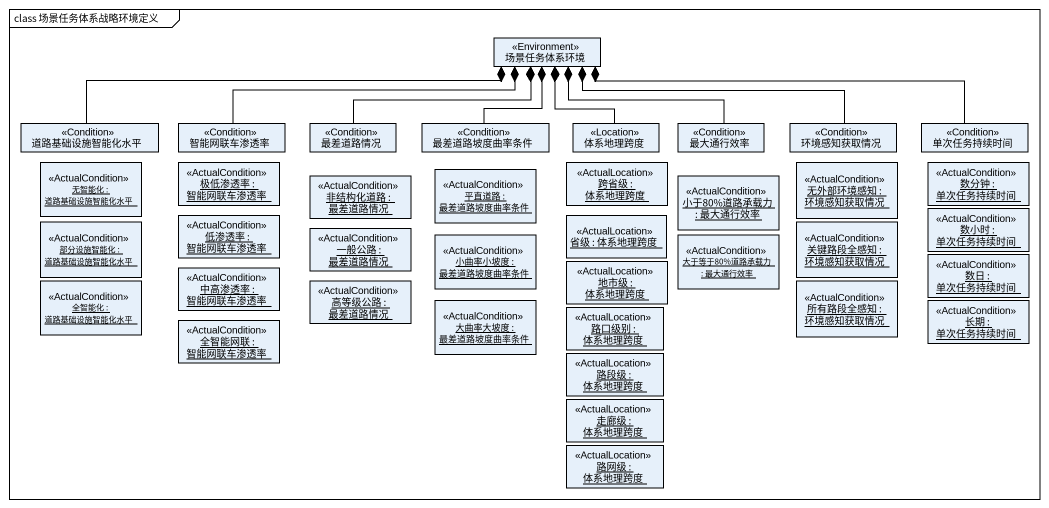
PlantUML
@startuml
mainframe class 场景任务体系战略环境定义
hide circle
hide empty members
class 场景任务体系环境 <<Environment>>
class 道路基础设施智能化水平 <<Condition>>
class 智能网联车渗透率 <<Condition>>
class 最差道路情况 <<Condition>>
class 最差道路坡度曲率条件 <<Condition>>
class 体系地理跨度 <<Location>>
class 最大通行效率 <<Condition>>
class 环境感知获取情况 <<Condition>>
class 单次任务持续时间 <<Condition>>
object "无智能化 : 道路基础设施智能化水平" as 无智能化 <<ActualCondition>>
object "极低渗透率 : 智能网联车渗透率" as 极低渗透率 <<ActualCondition>>
object "平直道路 : 最差道路坡度曲率条件" as 平直道路 <<ActualCondition>>
object "跨省级 : 体系地理跨度" as 跨省级 <<ActualLocation>>
object "无外部环境感知 : 环境感知获取情况" as 无外部环境感知 <<ActualCondition>>
object "数分钟 : 单次任务持续时间" as 数分钟 <<ActualCondition>>
object "低渗透率 : 智能网联车渗透率" as 低渗透率 <<ActualCondition>>
object "非结构化道路 : 最差道路情况" as 非结构化道路 <<ActualCondition>>
object "省级 : 体系地理跨度" as 省级 <<ActualLocation>>
object "小于80%道路承载力 : 最大通行效率" as 小于80_道路承载力 <<ActualCondition>>
object "数小时 : 单次任务持续时间" as 数小时 <<ActualCondition>>
object "部分设施智能化 : 道路基础设施智能化水平" as 部分设施智能化 <<ActualCondition>>
object "一般公路 : 最差道路情况" as 一般公路 <<ActualCondition>>
object "小曲率小坡度 : 最差道路坡度曲率条件" as 小曲率小坡度 <<ActualCondition>>
object "大于等于80%道路承载力 : 最大通行效率" as 大于等于80_道路承载力 <<ActualCondition>>
object "关键路段全感知 : 环境感知获取情况" as 关键路段全感知 <<ActualCondition>>
object "数日 : 单次任务持续时间" as 数日 <<ActualCondition>>
object "全智能化 : 道路基础设施智能化水平" as 全智能化 <<ActualCondition>>
object "中高渗透率 : 智能网联车渗透率" as 中高渗透率 <<ActualCondition>>
object "高等级公路 : 最差道路情况" as 高等级公路 <<ActualCondition>>
object "大曲率大坡度 : 最差道路坡度曲率条件" as 大曲率大坡度 <<ActualCondition>>
object "地市级 : 体系地理跨度" as 地市级 <<ActualLocation>>
object "所有路段全感知 : 环境感知获取情况" as 所有路段全感知 <<ActualCondition>>
object "长期 : 单次任务持续时间" as 长期 <<ActualCondition>>
object "全智能网联 : 智能网联车渗透率" as 全智能网联 <<ActualCondition>>
object "路口级别 : 体系地理跨度" as 路口级别 <<ActualLocation>>
object "路段级 : 体系地理跨度" as 路段级 <<ActualLocation>>
object "走廊级 : 体系地理跨度" as 走廊级 <<ActualLocation>>
object "路网级 : 体系地理跨度" as 路网级 <<ActualLocation>>
场景任务体系环境 *-left- 道路基础设施智能化水平
场景任务体系环境 *-left- 智能网联车渗透率
场景任务体系环境 *-left- 最差道路情况
场景任务体系环境 *-- 最差道路坡度曲率条件
场景任务体系环境 *-- 体系地理跨度
场景任务体系环境 *-right- 最大通行效率
场景任务体系环境 *-right- 环境感知获取情况
场景任务体系环境 *-right- 单次任务持续时间
@enduml
